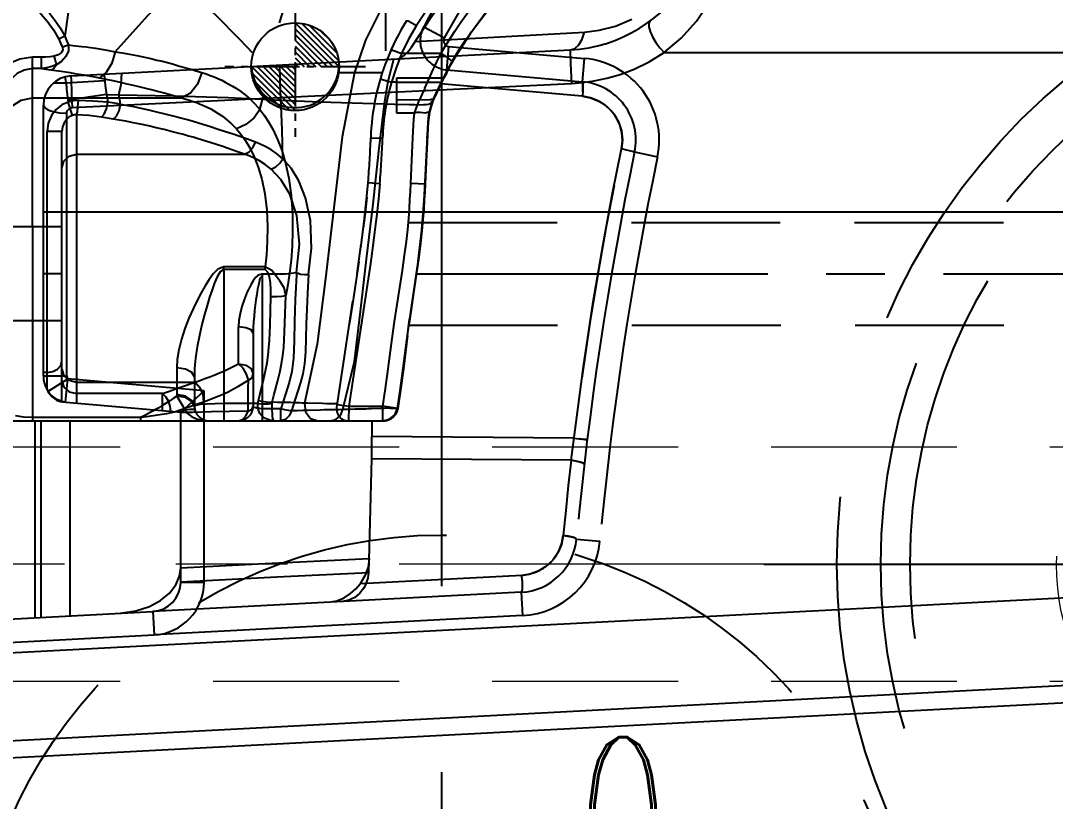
# Model space of a CAD drawing. Header units: inches. Extents: x 179987 to 181505, y -56815 to -55741.
# Drawn here: x 180783.24 to 180818.57, y -56093.3 to -56066.63 of the extents above; entities that cross this region are included whole.
import ezdxf

# ---------------------------------------------------------------- set-up
doc = ezdxf.new("R2010")
doc.units = ezdxf.units.IN
doc.header["$LTSCALE"] = 2
doc.header["$MEASUREMENT"] = 0
for name, pattern in [('CENTER', [50.8, 31.75, -6.35, 6.35, -6.35]), ('CENTER2', [1.125, 0.75, -0.125, 0.125, -0.125]), ('HIDDEN', [9.525, 6.35, -3.175])]:
    doc.linetypes.add(name, pattern=pattern)
doc.layers.get('0').update_dxf_attribs({"linetype": 'CONTINUOUS'})
for name, color, linetype in [('CAV-COR', 1, 'CONTINUOUS'), ('DEFAULT_2', 8, 'HIDDEN'), ('PIN', 4, 'CONTINUOUS'), ('SILDE', 6, 'CONTINUOUS'), ('SP', 3, 'CONTINUOUS')]:
    doc.layers.add(name, color=color, linetype=linetype)
doc.layers.add('WR', color=122, linetype='HIDDEN', lineweight=18)
doc.styles.add('ROMANC', font='romanc', dxfattribs={"width": 0.6, "height": 1})

# ---------------------------------------------------------------- blocks, each defined once
blk = doc.blocks.new('20151030.171830')
at = {"color": 8, "linetype": 'HIDDEN'}
blk.add_circle((0, 0), 21.5, dxfattribs=at)
at = {"layer": 'SP', "linetype": 'CENTER', "ltscale": 0.25}
blk.add_line((-24, 0), (24, 0), dxfattribs=at)
at = {"layer": 'SP', "linetype": 'HIDDEN'}
for radius in [20, 19]:
    blk.add_circle((0, 0), radius, dxfattribs=at)
blk = doc.blocks.new('20140913.083227')
at = {"layer": 'WR', "linetype": 'CENTER', "ltscale": 0.2}
for p, q in [((0, 11), (0, -11)), ((-11, 0), (11, 0))]:
    blk.add_line(p, q, dxfattribs=at)
at = {"layer": 'WR', "linetype": 'HIDDEN', "ltscale": 0.5}
for radius in [8, 5.5, 4]:
    blk.add_circle((0, 0), radius, dxfattribs=at)

msp = doc.modelspace()

# ---------------------------------------------------------------- hatches: boundary and pattern name
at = {"layer": 'PIN', "linetype": 'Continuous'}
h = msp.add_hatch(dxfattribs=at)
h.set_pattern_fill('ANSI31', color=3, scale=1.125, angle=270, style=0)
h.set_pattern_definition([(315, (180638.64807, -56057.5199), (0.09943689, 0.09943689), [])])
h.paths.add_polyline_path([(180792.61, -56068.2), (180794.11, -56068.2, 0.414214), (180792.61, -56066.7)])
h.paths.add_polyline_path([(180792.61, -56069.7), (180792.61, -56068.2), (180791.11, -56068.2, 0.414214)])

# ---------------------------------------------------------------- linework, layer by layer
at = {"linetype": 'CENTER', "ltscale": 0.5}
msp.add_line((180797.61, -55800.2), (180797.61, -56250.2), dxfattribs=at)
at = {"color": 8, "linetype": 'HIDDEN', "ltscale": 0.7}
msp.add_circle((180797.61, -56100.2), 16, dxfattribs=at)
at = {"layer": 'CAV-COR', "linetype": 'ByBlock'}
for p, q in [((180797.597, -56065.528), (180796.754, -56066.792)), ((180796.754, -56066.792), (180796.482, -56067.262)), ((180796.482, -56067.262), (180796.244, -56067.752)), ((180796.709, -56067.333), (180802.486, -56067.016)), ((180784.87, -56067.453), (180785.021, -56067.47)), ((180784.957, -56068.516), (180802.011, -56067.622)), ((180783.952, -56067.877), (180783.64, -56067.877)), ((180783.64, -56073.667), (180783.64, -56067.877)), ((180783.952, -56068.265), (180783.952, -56067.877)), ((180796.244, -56067.752), (180796.183, -56067.911)), ((180796.398, -56067.752), (180796.244, -56067.752)), ((180783.952, -56068.265), (180783.64, -56068.265)), ((180783.952, -56068.265), (180784.177, -56068.295)), ((180785.077, -56068.427), (180785.237, -56068.454)), ((180784.999, -56069.599), (180802.052, -56068.772)), ((180783.64, -56069.268), (180784.041, -56069.268)), ((180784.01, -56078.757), (180784.01, -56069.514)), ((180784.81, -56078.757), (180784.81, -56069.784)), ((180784.01, -56073.667), (180771.21, -56073.667)), ((180784.01, -56076.883), (180771.21, -56076.883)), ((180783.64, -56076.883), (180783.64, -56080.3)), ((180784.01, -56078.757), (180784.81, -56078.757)), ((180784.168, -56079.296), (180784.841, -56078.864)), ((180784.771, -56079.661), (180784.841, -56078.864)), ((180789.5, -56079.272), (180784.841, -56078.864)), ((180784.251, -56079.398), (180784.168, -56079.296)), ((180784.168, -56079.296), (180784.168, -56079.297)), ((180788.7, -56080.005), (180789.5, -56079.272)), ((180789.5, -56085.815), (180789.5, -56079.272)), ((180784.367, -56079.495), (180784.251, -56079.398)), ((180784.771, -56079.661), (180784.643, -56079.634)), ((180784.656, -56079.651), (180788.7, -56080.005)), ((180788.563, -56079.993), (180788.43, -56080.018)), ((180788.7, -56085.815), (180788.7, -56080.005)), ((180772.251, -56080.3), (180788.7, -56080.3)), ((180783.336, -56080.174), (180783.059, -56080.123)), ((180783.64, -56080.19), (180783.336, -56080.174)), ((180787.325, -56080.19), (180783.64, -56080.19)), ((180783.733, -56087.024), (180783.733, -56080.3)), ((180783.926, -56080.3), (180783.926, -56087.014)), ((180784.91, -56080.3), (180784.91, -56086.963)), ((180787.536, -56080.162), (180787.325, -56080.19)), ((180787.325, -56080.19), (180787.325, -56080.3)), ((180788.66, -56085.605), (180788.7, -56085.317)), ((180788.532, -56085.902), (180788.66, -56085.605)), ((180788.7, -56085.815), (180789.5, -56085.815)), ((180767.226, -56087.889), (180787.752, -56086.814)), ((180787.752, -56086.814), (180787.794, -56087.613)), ((180767.988, -56088.651), (180787.794, -56087.613))]:
    msp.add_line(p, q, dxfattribs=at)
for points in [[(180788.302, -56052.268), (180787.688, -56054.648), (180787.113, -56056.813), (180786.575, -56058.771), (180786.073, -56060.532), (180785.632, -56062.169), (180785.271, -56063.794), (180784.982, -56065.445), (180784.74, -56067.16)], [(180796.579, -56067.531), (180797.304, -56066.437), (180797.944, -56065.553), (180798.594, -56064.722), (180799.229, -56063.952), (180799.831, -56063.248), (180800.393, -56062.617)], [(180792.08, -56066.696), (180792.361, -56065.796), (180792.709, -56064.957)], [(180786.467, -56067.687), (180787.575, -56066.446), (180788.751, -56065.332)], [(180782.922, -56065.599), (180783.115, -56065.714), (180783.315, -56065.847), (180783.518, -56066.003), (180783.726, -56066.185), (180783.938, -56066.4), (180784.151, -56066.654), (180784.355, -56066.945), (180784.535, -56067.261)], [(180784.038, -56066.163), (180784.224, -56066.373), (180784.408, -56066.612), (180784.582, -56066.877), (180784.74, -56067.16)], [(180789.51, -56066.062), (180790.157, -56066.703), (180790.445, -56066.992), (180790.707, -56067.259), (180790.944, -56067.504), (180791.156, -56067.729)], [(180795.572, -56066.178), (180795.015, -56067.294), (180794.772, -56068.001)], [(180805.214, -56067.715), (180805.79, -56067.225), (180806.313, -56066.644), (180806.763, -56065.98)], [(180796.414, -56066.627), (180796.466, -56066.637), (180796.59, -56066.696), (180796.754, -56066.792)], [(180802.486, -56067.016), (180802.992, -56066.956), (180803.548, -56066.811), (180804.105, -56066.575)], [(180804.736, -56066.638), (180804.69, -56066.714), (180804.687, -56066.837), (180804.728, -56066.996), (180804.809, -56067.179), (180804.924, -56067.371), (180805.063, -56067.554), (180805.214, -56067.715)], [(180784.74, -56067.16), (180784.674, -56067.196), (180784.605, -56067.23), (180784.535, -56067.261)], [(180784.535, -56067.261), (180784.601, -56067.398), (180784.666, -56067.541)], [(180784.74, -56067.16), (180784.806, -56067.303), (180784.87, -56067.453)], [(180802.011, -56067.622), (180802.165, -56067.574), (180802.302, -56067.449), (180802.412, -56067.258), (180802.486, -56067.016)], [(180784.666, -56067.541), (180784.679, -56067.634), (180784.623, -56067.727), (180784.514, -56067.793), (180784.381, -56067.836)], [(180784.87, -56067.453), (180784.865, -56067.652), (180784.778, -56067.854), (180784.634, -56068.025), (180784.467, -56068.128)], [(180784.869, -56067.453), (180784.804, -56067.484), (180784.736, -56067.514), (180784.666, -56067.541)], [(180785.021, -56067.47), (180785.321, -56067.507), (180785.471, -56067.526), (180785.625, -56067.547), (180785.786, -56067.571)], [(180785.786, -56067.571), (180786.123, -56067.626), (180786.295, -56067.655), (180786.467, -56067.687)], [(180786.467, -56067.687), (180786.349, -56068.084), (180786.158, -56068.4), (180786.086, -56068.456)], [(180786.467, -56067.687), (180786.699, -56067.722), (180786.949, -56067.767), (180787.207, -56067.821)], [(180795.877, -56067.638), (180795.932, -56067.638), (180796.066, -56067.68), (180796.244, -56067.752)], [(180796.119, -56067.931), (180796.222, -56067.899), (180796.335, -56067.818), (180796.454, -56067.693), (180796.579, -56067.531)], [(180802.011, -56067.622), (180802.006, -56067.655), (180802.006, -56067.752), (180802.01, -56067.905), (180802.017, -56068.1), (180802.027, -56068.323), (180802.039, -56068.553), (180802.052, -56068.772)], [(180783.64, -56067.877), (180783.211, -56067.939), (180782.86, -56068.093), (180782.59, -56068.298), (180782.392, -56068.527), (180782.256, -56068.764)], [(180784.381, -56067.836), (180784.243, -56067.86), (180784.098, -56067.873), (180783.952, -56067.877)], [(180784.467, -56068.127), (180784.441, -56068.046), (180784.412, -56067.947), (180784.381, -56067.836)], [(180787.207, -56067.821), (180787.684, -56067.925), (180787.891, -56067.972), (180788.077, -56068.016), (180788.249, -56068.061), (180788.416, -56068.105), (180788.591, -56068.154), (180788.786, -56068.21), (180788.997, -56068.271), (180789.091, -56068.299)], [(180802.052, -56068.772), (180802.424, -56068.743), (180802.821, -56068.687), (180803.248, -56068.597), (180803.705, -56068.465), (180804.191, -56068.28), (180804.698, -56068.034), (180805.214, -56067.715)], [(180783.64, -56068.265), (180783.354, -56068.314), (180783.12, -56068.435), (180782.94, -56068.594), (180782.808, -56068.772), (180782.717, -56068.954)], [(180784.467, -56068.128), (180784.297, -56068.197), (180784.124, -56068.241), (180783.952, -56068.265)], [(180784.177, -56068.295), (180784.62, -56068.357), (180784.769, -56068.379), (180784.921, -56068.402), (180785.077, -56068.427)], [(180784.467, -56068.128), (180784.384, -56068.237), (180784.295, -56068.311)], [(180784.957, -56068.516), (180784.954, -56068.546), (180784.955, -56068.635), (180784.959, -56068.775), (180784.966, -56068.957), (180784.976, -56069.165), (180784.987, -56069.385), (180784.999, -56069.599)], [(180785.237, -56068.454), (180785.401, -56068.483), (180785.443, -56068.49)], [(180782.711, -56069.861), (180782.929, -56069.549), (180783.255, -56069.341), (180783.64, -56069.268)], [(180784.01, -56069.514), (180784.049, -56069.598), (180784.162, -56069.673), (180784.339, -56069.733), (180784.562, -56069.771), (180784.81, -56069.784)], [(180784.81, -56069.784), (180784.816, -56069.738), (180784.835, -56069.695), (180784.865, -56069.657), (180784.904, -56069.627), (180784.95, -56069.608), (180784.999, -56069.599)], [(180784.168, -56079.297), (180784.199, -56079.341), (180784.24, -56079.391), (180784.276, -56079.43), (180784.304, -56079.459)], [(180784.643, -56079.634), (180784.503, -56079.577), (180784.367, -56079.495)], [(180787.821, -56079.928), (180787.791, -56079.946), (180787.637, -56080.031), (180787.479, -56080.114), (180787.325, -56080.19)], [(180788.43, -56080.018), (180788.213, -56080.056), (180787.988, -56080.094), (180787.761, -56080.129), (180787.536, -56080.162)], [(180787.636, -56086.641), (180788.015, -56086.434), (180788.313, -56086.186), (180788.532, -56085.902)], [(180786.635, -56086.872), (180787.172, -56086.795), (180787.636, -56086.641)]]:
    msp.add_lwpolyline(points, dxfattribs=at)
for centre, radius, start, end in [((180831.18, -56085.349), 38.872, 138.3595, 151.5573), ((180801.749, -56062.629), 5, 273, 329.82), ((180803.227, -56070.895), 8.04, 147.9405, 158.5042), ((180797.88, -56067.312), 1, 151.5573, 160.6359), ((180785.01, -56069.514), 1, 93, 180), ((180785.01, -56078.757), 1, 180, 232.5988), ((180785.01, -56078.757), 0.2, 180, 212.6487), ((180784.706, -56079.154), 0.5, 232.5988, 265), ((180787.7, -56085.815), 1, 273, 0), ((180787.7, -56085.815), 1.8, 273, 0)]:
    msp.add_arc(centre, radius, start, end, dxfattribs=at)
at = {"layer": 'DEFAULT_2', "color": 8, "linetype": 'HIDDEN'}
for p, q in [((180797, -56066.836), (180797.704, -56067.217)), ((180797.793, -56068.308), (180797.862, -56067.511)), ((180797.862, -56067.511), (180802.487, -56067.916)), ((180794.772, -56068.001), (180794.635, -56068.4)), ((180797.585, -56067.752), (180796.398, -56067.752)), ((180797.513, -56067.892), (180797.585, -56067.752)), ((180797.816, -56067.889), (180797.585, -56067.752)), ((180797.96, -56067.995), (180797.816, -56067.889)), ((180797.98, -56068.027), (180797.96, -56067.995)), ((180797.964, -56068.031), (180797.98, -56068.027)), ((180802.418, -56068.713), (180802.487, -56067.916)), ((180792.102, -56068.736), (180792.083, -56068.142)), ((180797.736, -56068.476), (180797.788, -56068.366)), ((180797.788, -56068.366), (180797.777, -56068.415)), ((180797.788, -56068.366), (180797.843, -56068.255)), ((180797.793, -56068.308), (180802.418, -56068.713)), ((180797.823, -56068.317), (180797.809, -56068.309)), ((180797.816, -56068.337), (180797.821, -56068.329)), ((180797.823, -56068.317), (180797.821, -56068.329)), ((180797.821, -56068.329), (180797.823, -56068.317)), ((180786.106, -56068.679), (180784.788, -56068.764)), ((180786.086, -56068.456), (180785.927, -56068.582)), ((180786.081, -56068.457), (180786.096, -56068.569)), ((180794.079, -56068.399), (180794.635, -56068.4)), ((180794.635, -56068.4), (180794.837, -56068.399)), ((180794.837, -56068.399), (180795.407, -56068.398)), ((180795.517, -56068.618), (180795.902, -56068.731)), ((180796.078, -56068.731), (180795.902, -56068.731)), ((180796.078, -56068.584), (180797.687, -56068.584)), ((180796.078, -56069.786), (180796.078, -56068.584)), ((180796.078, -56068.731), (180797.614, -56068.728)), ((180797.035, -56068.929), (180797.195, -56068.584)), ((180797.52, -56068.925), (180797.687, -56068.584)), ((180797.531, -56068.893), (180797.689, -56068.581)), ((180797.543, -56068.889), (180797.698, -56068.585)), ((180797.551, -56068.881), (180797.698, -56068.584)), ((180797.639, -56068.669), (180797.574, -56068.787)), ((180797.627, -56068.728), (180797.614, -56068.728)), ((180797.617, -56068.728), (180797.627, -56068.728)), ((180797.625, -56068.727), (180797.623, -56068.727)), ((180797.633, -56068.679), (180797.73, -56068.511)), ((180797.687, -56068.584), (180797.736, -56068.476)), ((180797.687, -56068.584), (180797.698, -56068.584)), ((180797.698, -56068.584), (180797.687, -56068.584)), ((180797.694, -56068.584), (180797.687, -56068.584)), ((180797.747, -56068.48), (180797.699, -56068.565)), ((180797.73, -56068.511), (180797.761, -56068.452)), ((180797.732, -56068.512), (180797.761, -56068.452)), ((180797.777, -56068.415), (180797.761, -56068.452)), ((180784.788, -56068.764), (180784.348, -56068.764)), ((180797.52, -56068.925), (180797.385, -56069.211)), ((180797.47, -56069.015), (180797.531, -56068.893)), ((180802.418, -56069.211), (180797.574, -56068.787)), ((180784.041, -56069.268), (180788.738, -56069.268)), ((180786.164, -56069.154), (180784.846, -56069.339)), ((180784.846, -56069.339), (180784.855, -56069.406)), ((180785.001, -56069.866), (180784.855, -56069.406)), ((180786.164, -56069.154), (180786.583, -56069.158)), ((180791.406, -56069.663), (180791.544, -56069.155)), ((180796.078, -56069.334), (180797.232, -56069.322)), ((180797.321, -56069.321), (180797.264, -56069.49)), ((180797.321, -56069.321), (180797.328, -56069.316)), ((180797.361, -56069.264), (180797.337, -56069.318)), ((180797.337, -56069.318), (180797.343, -56069.319)), ((180797.426, -56069.122), (180797.361, -56069.264)), ((180797.158, -56070.085), (180797.195, -56069.779)), ((180797.191, -56069.786), (180797.196, -56069.775)), ((180797.196, -56069.775), (180797.196, -56069.773)), ((180797.264, -56069.49), (180797.197, -56069.752)), ((180797.22, -56069.637), (180797.205, -56069.696)), ((180797.22, -56069.637), (180797.216, -56069.651)), ((180797.262, -56069.489), (180797.261, -56069.492)), ((180785.147, -56069.847), (180785.147, -56079.694)), ((180797.105, -56071.236), (180797.158, -56070.085)), ((180784.645, -56070.412), (180784.142, -56070.412)), ((180784.142, -56079.254), (180784.142, -56070.412)), ((180784.645, -56079.65), (180784.645, -56070.412)), ((180797.126, -56070.353), (180797.017, -56072.575)), ((180797.138, -56070.201), (180797.118, -56070.499)), ((180795.192, -56070.627), (180795.594, -56070.641)), ((180785.147, -56071.19), (180790.876, -56071.19)), ((180796.545, -56072.454), (180796.621, -56070.882)), ((180797.058, -56072.214), (180797.109, -56071.2)), ((180803.929, -56071.048), (180803.756, -56071.011)), ((180804.201, -56071.113), (180804.985, -56071.276)), ((180795.101, -56072.155), (180795.501, -56072.189)), ((180797.06, -56072.214), (180796.558, -56072.191)), ((180796.895, -56074.332), (180797.06, -56072.214)), ((180783.64, -56073.667), (180783.64, -56076.883)), ((180784.645, -56073.667), (180784.01, -56073.667)), ((180794.722, -56075.26), (180794.864, -56074.268)), ((180796.498, -56076.973), (180796.895, -56074.332)), ((180791.586, -56075.042), (180790.172, -56075.042)), ((180791.586, -56075.124), (180791.586, -56075.042)), ((180795.178, -56074.922), (180794.442, -56079.797)), ((180784.645, -56075.275), (180784.01, -56075.275)), ((180791.586, -56075.124), (180790.172, -56075.124)), ((180790.172, -56075.124), (180790.172, -56080.3)), ((180791.485, -56075.363), (180791.479, -56080.3)), ((180796.593, -56076.352), (180796.769, -56075.241)), ((180794.029, -56079.838), (180794.578, -56076.209)), ((180796.26, -56078.884), (180796.518, -56076.828)), ((180796.42, -56077.548), (180796.522, -56076.796)), ((180784.645, -56076.883), (180784.01, -56076.883)), ((180790.675, -56078.346), (180790.675, -56077.091)), ((180796.444, -56077.385), (180796.499, -56076.964)), ((180796.485, -56077.06), (180796.498, -56076.973)), ((180791.177, -56077.301), (180791.177, -56079.797)), ((180788.564, -56078.491), (180788.564, -56079.401)), ((180796.274, -56078.783), (180796.336, -56078.297)), ((180784.142, -56078.646), (180784.01, -56078.646)), ((180785.147, -56078.974), (180789.19, -56078.974)), ((180789.167, -56078.8), (180789.167, -56079.797)), ((180796.194, -56079.345), (180796.274, -56078.783)), ((180796.219, -56079.171), (180796.113, -56079.875)), ((180788.081, -56079.362), (180785.147, -56079.362)), ((180788.081, -56079.951), (180788.081, -56079.362)), ((180788.566, -56079.46), (180788.705, -56079.682)), ((180788.705, -56079.682), (180788.849, -56079.938)), ((180789.277, -56079.721), (180789.485, -56079.647)), ((180791.356, -56079.609), (180791.409, -56079.37)), ((180791.829, -56079.664), (180791.883, -56079.436)), ((180792.002, -56079.668), (180791.829, -56079.664)), ((180796.113, -56079.875), (180796.143, -56079.686)), ((180788.641, -56079.979), (180788.563, -56079.993)), ((180788.849, -56079.938), (180788.641, -56079.979)), ((180789.106, -56080.009), (180788.7, -56080.02)), ((180789.742, -56079.995), (180789.106, -56080.009)), ((180791.005, -56079.974), (180789.742, -56079.995)), ((180791.34, -56079.71), (180790.172, -56079.71)), ((180792.118, -56079.884), (180791.479, -56079.884)), ((180792.118, -56080.3), (180792.118, -56079.884)), ((180793.599, -56079.928), (180793.474, -56079.931)), ((180794.105, -56079.92), (180793.599, -56079.928)), ((180793.989, -56079.722), (180793.877, -56079.72)), ((180794.046, -56079.722), (180793.989, -56079.722)), ((180794.044, -56079.738), (180794.442, -56079.797)), ((180794.242, -56079.917), (180794.105, -56079.92)), ((180794.494, -56079.908), (180794.242, -56079.917)), ((180794.442, -56079.797), (180794.426, -56080.3)), ((180794.442, -56079.797), (180795.606, -56079.797)), ((180794.653, -56079.903), (180794.494, -56079.908)), ((180796.102, -56079.874), (180795.606, -56079.797)), ((180795.606, -56080.3), (180795.606, -56079.797)), ((180796.072, -56080.01), (180795.994, -56080.129)), ((180796.072, -56080.01), (180796.025, -56080.09)), ((180796.113, -56079.875), (180796.072, -56080.01)), ((180788.7, -56080.3), (180795.617, -56080.3)), ((180791.731, -56080.28), (180791.599, -56080.225)), ((180791.882, -56080.3), (180791.731, -56080.28)), ((180795.231, -56080.3), (180795.231, -56080.839)), ((180796.025, -56080.09), (180795.994, -56080.129)), ((180802.13, -56080.886), (180795.231, -56080.839)), ((180802.13, -56080.886), (180802.399, -56080.92)), ((180795.124, -56085.478), (180795.223, -56081.601)), ((180802.031, -56081.647), (180795.223, -56081.601)), ((180802.22, -56084.341), (180803.016, -56084.414)), ((180788.7, -56085.317), (180791.35, -56085.183)), ((180791.35, -56085.183), (180795.137, -56085.002)), ((180788.7, -56085.799), (180791.981, -56085.632)), ((180791.981, -56085.632), (180795.124, -56085.478)), ((180800.35, -56085.579), (180794.831, -56085.868)), ((180800.359, -56085.75), (180800.35, -56085.579)), ((180800.333, -56086.154), (180787.752, -56086.814)), ((180800.333, -56086.154), (180800.375, -56086.953)), ((180793.732, -56086.5), (180794.03, -56086.45)), ((180800.375, -56086.953), (180787.794, -56087.613))]:
    msp.add_line(p, q, dxfattribs=at)
for points in [[(180797.585, -56067.752), (180797.72, -56067.519), (180797.878, -56067.265), (180798.06, -56066.987), (180798.27, -56066.683), (180798.508, -56066.351), (180798.772, -56065.997), (180799.054, -56065.628), (180799.346, -56065.256), (180799.638, -56064.89), (180799.925, -56064.54), (180800.196, -56064.215)], [(180797.964, -56068.031), (180798.168, -56067.688), (180798.43, -56067.29), (180798.754, -56066.833), (180799.133, -56066.322), (180799.549, -56065.783)], [(180797.98, -56068.027), (180798.636, -56067.003), (180799.561, -56065.769)], [(180797.747, -56068.48), (180797.915, -56068.149), (180798.125, -56067.781), (180798.349, -56067.425), (180798.58, -56067.083), (180798.816, -56066.754)], [(180795.657, -56069.467), (180795.787, -56068.694), (180795.977, -56067.938)], [(180796.183, -56067.911), (180796.056, -56068.241), (180795.902, -56068.731)], [(180797.377, -56068.176), (180797.443, -56068.035), (180797.513, -56067.892)], [(180797.821, -56068.329), (180797.944, -56068.093), (180797.98, -56068.027)], [(180797.843, -56068.255), (180797.902, -56068.143), (180797.964, -56068.031)], [(180789.091, -56068.299), (180789.213, -56068.336), (180789.424, -56068.4)], [(180797.195, -56068.584), (180797.311, -56068.321), (180797.377, -56068.176)], [(180797.698, -56068.585), (180797.784, -56068.404), (180797.821, -56068.329)], [(180797.761, -56068.452), (180797.781, -56068.404), (180797.788, -56068.366)], [(180797.821, -56068.329), (180797.816, -56068.336), (180797.788, -56068.366)], [(180784.741, -56068.551), (180784.77, -56068.66), (180784.788, -56068.764)], [(180785.443, -56068.49), (180785.574, -56068.514), (180785.752, -56068.548), (180785.927, -56068.582)], [(180785.927, -56068.582), (180786.147, -56068.627), (180786.386, -56068.676), (180786.629, -56068.729), (180786.865, -56068.781), (180787.081, -56068.831), (180787.275, -56068.878), (180787.451, -56068.921)], [(180786.096, -56068.569), (180786.12, -56068.841), (180786.14, -56069), (180786.164, -56069.154)], [(180786.583, -56069.158), (180786.664, -56068.803), (180786.685, -56068.425)], [(180789.424, -56068.4), (180789.275, -56068.792), (180789.032, -56069.1), (180788.738, -56069.268)], [(180789.424, -56068.4), (180789.568, -56068.446), (180789.706, -56068.495), (180789.841, -56068.547), (180789.972, -56068.602), (180790.1, -56068.661), (180790.224, -56068.724), (180790.347, -56068.792), (180790.474, -56068.866), (180790.608, -56068.95), (180790.75, -56069.047), (180790.901, -56069.162), (180791.061, -56069.301), (180791.23, -56069.467), (180791.406, -56069.663)], [(180792.184, -56071.347), (180792.165, -56070.362), (180792.102, -56068.736)], [(180794.635, -56068.4), (180794.216, -56070.597), (180793.644, -56075.437)], [(180795.407, -56068.398), (180795.529, -56068.398), (180795.585, -56068.399)], [(180797.617, -56068.728), (180797.624, -56068.727), (180797.625, -56068.727)], [(180797.688, -56068.583), (180797.691, -56068.584), (180797.694, -56068.585), (180797.696, -56068.585), (180797.697, -56068.585), (180797.698, -56068.585)], [(180797.698, -56068.585), (180797.698, -56068.585), (180797.697, -56068.584), (180797.694, -56068.584)], [(180802.418, -56068.713), (180802.431, -56068.752), (180802.436, -56068.86), (180802.431, -56069.021), (180802.418, -56069.211)], [(180802.429, -56069.058), (180802.435, -56068.919), (180802.435, -56068.809), (180802.429, -56068.738), (180802.418, -56068.713)], [(180784.788, -56068.764), (180784.803, -56068.96), (180784.822, -56069.151), (180784.846, -56069.339)], [(180787.451, -56068.921), (180787.782, -56069.005), (180787.951, -56069.048), (180788.136, -56069.097), (180788.336, -56069.152), (180788.539, -56069.21), (180788.738, -56069.268)], [(180797.035, -56068.929), (180796.945, -56069.128), (180796.856, -56069.326)], [(180797.574, -56068.787), (180797.441, -56069.051), (180797.321, -56069.321)], [(180797.328, -56069.316), (180797.366, -56069.232), (180797.402, -56069.155), (180797.437, -56069.083), (180797.47, -56069.015)], [(180797.343, -56069.319), (180797.394, -56069.208), (180797.551, -56068.881)], [(180797.433, -56069.11), (180797.486, -56069.002), (180797.543, -56068.889)], [(180784.855, -56069.406), (180784.644, -56069.502), (180784.447, -56069.658), (180784.285, -56069.872), (180784.179, -56070.131), (180784.142, -56070.412)], [(180785.205, -56069.358), (180785.028, -56069.37), (180784.855, -56069.406)], [(180785.147, -56069.847), (180785.172, -56069.742), (180785.193, -56069.569), (180785.205, -56069.358)], [(180786.213, -56069.414), (180785.701, -56069.373), (180785.205, -56069.358)], [(180785.991, -56069.922), (180786.09, -56069.816), (180786.17, -56069.635), (180786.213, -56069.414)], [(180786.165, -56069.154), (180786.186, -56069.28), (180786.213, -56069.414)], [(180786.65, -56069.486), (180786.506, -56069.461), (180786.36, -56069.437), (180786.213, -56069.414)], [(180786.583, -56069.158), (180788.46, -56069.19), (180790.319, -56069.255), (180792.127, -56069.341)], [(180786.65, -56069.486), (180786.622, -56069.32), (180786.583, -56069.158)], [(180788.738, -56069.268), (180788.873, -56069.305), (180789.004, -56069.344), (180789.13, -56069.385), (180789.25, -56069.428), (180789.367, -56069.474), (180789.485, -56069.525), (180789.604, -56069.582), (180789.726, -56069.644), (180789.851, -56069.714), (180789.984, -56069.796), (180790.125, -56069.895), (180790.277, -56070.013), (180790.437, -56070.156), (180790.603, -56070.325)], [(180792.127, -56069.341), (180793.465, -56069.395), (180795.997, -56069.478)], [(180795.997, -56069.478), (180796.51, -56069.491), (180796.7, -56069.495), (180796.859, -56069.497), (180796.987, -56069.495), (180797.088, -56069.489), (180797.168, -56069.477), (180797.219, -56069.456), (180797.253, -56069.427), (180797.277, -56069.392), (180797.295, -56069.352), (180797.321, -56069.321)], [(180796.685, -56069.786), (180796.738, -56069.628), (180796.795, -56069.475), (180796.856, -56069.326)], [(180797.321, -56069.321), (180797.197, -56069.752), (180797.138, -56070.201), (180797.111, -56070.652)], [(180797.191, -56069.786), (180797.231, -56069.623), (180797.279, -56069.466), (180797.337, -56069.318)], [(180797.224, -56069.66), (180797.322, -56069.368), (180797.343, -56069.319)], [(180797.343, -56069.319), (180797.328, -56069.32), (180797.232, -56069.322)], [(180797.328, -56069.316), (180797.292, -56069.403), (180797.268, -56069.47)], [(180797.337, -56069.318), (180797.335, -56069.317), (180797.332, -56069.317), (180797.328, -56069.316)], [(180802.418, -56069.211), (180802.728, -56069.271), (180803.02, -56069.396), (180803.279, -56069.579), (180803.493, -56069.813), (180803.654, -56070.087), (180803.753, -56070.388), (180803.787, -56070.702), (180803.756, -56071.011)], [(180803.756, -56071.011), (180803.787, -56070.733), (180803.766, -56070.453), (180803.693, -56070.181), (180803.57, -56069.928), (180803.402, -56069.702), (180803.195, -56069.511), (180802.956, -56069.363), (180802.694, -56069.261), (180802.418, -56069.211)], [(180786.399, -56069.988), (180786.512, -56069.884), (180786.601, -56069.705), (180786.65, -56069.486)], [(180789.125, -56070.077), (180788.929, -56070.019), (180788.7, -56069.955), (180788.443, -56069.886), (180788.169, -56069.817), (180787.89, -56069.75), (180787.616, -56069.686), (180787.35, -56069.627), (180787.097, -56069.573), (180786.65, -56069.486)], [(180791.406, -56069.663), (180791.205, -56069.948), (180790.925, -56070.179), (180790.603, -56070.325)], [(180791.406, -56069.663), (180791.555, -56069.857), (180791.703, -56070.087), (180791.857, -56070.361), (180792.009, -56070.682), (180792.152, -56071.056), (180792.279, -56071.492), (180792.391, -56072.004), (180792.473, -56072.595), (180792.514, -56073.215), (180792.522, -56073.804), (180792.505, -56074.337), (180792.47, -56074.815), (180792.42, -56075.249), (180792.358, -56075.649), (180792.286, -56076.019)], [(180794.242, -56079.917), (180794.641, -56078.267), (180794.845, -56076.569), (180795.051, -56074.776), (180795.278, -56072.901), (180795.465, -56071.081), (180795.657, -56069.467)], [(180796.685, -56069.786), (180796.481, -56069.786), (180796.078, -56069.786)], [(180796.621, -56070.882), (180796.631, -56070.635), (180796.639, -56070.41), (180796.648, -56070.197), (180796.662, -56069.991), (180796.685, -56069.786)], [(180797.196, -56069.773), (180797.188, -56069.757), (180797.133, -56069.763), (180797.054, -56069.786), (180796.964, -56069.779), (180796.868, -56069.762), (180796.765, -56069.762), (180796.685, -56069.786)], [(180797.127, -56070.725), (180797.142, -56070.305), (180797.152, -56070.122), (180797.168, -56069.95), (180797.191, -56069.786)], [(180797.185, -56069.786), (180797.177, -56069.828), (180797.168, -56069.888), (180797.16, -56069.945), (180797.153, -56070.001), (180797.148, -56070.055), (180797.143, -56070.108), (180797.138, -56070.16), (180797.135, -56070.21)], [(180797.205, -56069.696), (180797.191, -56069.757), (180797.185, -56069.786)], [(180797.187, -56069.786), (180797.186, -56069.786), (180797.185, -56069.786)], [(180797.185, -56069.786), (180797.185, -56069.786), (180797.187, -56069.786), (180797.191, -56069.786)], [(180797.217, -56069.648), (180797.205, -56069.699), (180797.195, -56069.745), (180797.187, -56069.786)], [(180797.261, -56069.492), (180797.248, -56069.534), (180797.231, -56069.594), (180797.22, -56069.637)], [(180785.001, -56069.866), (180784.896, -56069.918), (180784.797, -56070.003), (180784.716, -56070.119), (180784.663, -56070.259), (180784.645, -56070.412)], [(180785.147, -56069.847), (180785.073, -56069.849), (180785.001, -56069.866)], [(180785.991, -56069.922), (180785.563, -56069.872), (180785.147, -56069.847)], [(180786.4, -56069.988), (180786.265, -56069.965), (180786.129, -56069.943), (180785.991, -56069.922)], [(180789.412, -56070.698), (180789.266, -56070.654), (180789.121, -56070.611), (180788.967, -56070.568), (180788.796, -56070.52), (180788.603, -56070.468), (180788.38, -56070.409), (180788.132, -56070.346), (180787.868, -56070.283), (180787.598, -56070.223), (180787.333, -56070.166), (180787.075, -56070.113), (180786.831, -56070.066), (180786.604, -56070.024), (180786.4, -56069.988)], [(180790.491, -56070.509), (180790.088, -56070.378), (180789.915, -56070.321), (180789.757, -56070.27), (180789.607, -56070.224), (180789.125, -56070.077)], [(180791.25, -56070.777), (180790.98, -56070.679), (180790.725, -56070.587), (180790.491, -56070.509)], [(180790.603, -56070.325), (180790.75, -56070.502), (180790.902, -56070.714), (180791.057, -56070.97), (180791.208, -56071.274), (180791.348, -56071.631), (180791.473, -56072.047), (180791.577, -56072.541), (180791.644, -56073.098), (180791.667, -56073.658), (180791.659, -56074.173), (180791.63, -56074.632), (180791.586, -56075.042)], [(180790.876, -56071.19), (180790.61, -56071.092), (180790.36, -56071.003), (180790.134, -56070.927), (180789.928, -56070.86), (180789.738, -56070.8), (180789.412, -56070.698)], [(180790.876, -56071.19), (180791.035, -56071.113), (180791.167, -56070.967), (180791.25, -56070.777)], [(180792.184, -56071.347), (180791.976, -56071.17), (180791.778, -56071.033), (180791.589, -56070.927), (180791.413, -56070.843), (180791.25, -56070.777)], [(180784.645, -56071.671), (180784.712, -56071.43), (180784.896, -56071.254), (180785.147, -56071.19)], [(180791.793, -56071.698), (180791.59, -56071.54), (180791.396, -56071.418), (180791.212, -56071.323), (180791.038, -56071.248), (180790.876, -56071.19)], [(180802.031, -56081.647), (180802.453, -56078.441), (180802.789, -56076.232), (180803.126, -56074.259), (180803.452, -56072.519), (180803.756, -56071.011)], [(180804.201, -56071.113), (180804.169, -56071.103), (180804.074, -56071.08), (180803.896, -56071.041)], [(180804.021, -56071.068), (180804.119, -56071.09), (180804.18, -56071.106), (180804.201, -56071.113)], [(180791.793, -56071.698), (180791.951, -56071.622), (180792.087, -56071.5), (180792.184, -56071.347)], [(180793.067, -56075.302), (180793.164, -56074.399), (180793.128, -56073.459), (180792.965, -56072.676), (180792.734, -56072.096), (180792.468, -56071.669), (180792.184, -56071.347)], [(180792.659, -56075.234), (180792.757, -56074.258), (180792.666, -56073.287), (180792.427, -56072.558), (180792.125, -56072.052), (180791.793, -56071.698)], [(180794.847, -56074.393), (180794.952, -56073.591), (180795.036, -56072.849), (180795.101, -56072.155)], [(180795.501, -56072.189), (180795.453, -56072.714), (180795.399, -56073.233), (180795.335, -56073.764), (180795.262, -56074.322), (180795.178, -56074.922)], [(180796.769, -56075.241), (180796.846, -56074.708), (180796.906, -56074.233), (180796.952, -56073.808), (180796.986, -56073.425), (180797.012, -56073.077), (180797.031, -56072.763), (180797.046, -56072.479), (180797.058, -56072.224)], [(180796.815, -56074.851), (180796.973, -56073.483), (180797.058, -56072.214)], [(180803.503, -56072.259), (180803.234, -56073.665), (180802.956, -56075.23), (180802.675, -56076.954), (180802.397, -56078.839)], [(180796.273, -56075.165), (180796.349, -56074.64), (180796.408, -56074.175), (180796.453, -56073.759), (180796.487, -56073.384), (180796.512, -56073.044), (180796.531, -56072.735), (180796.545, -56072.454)], [(180797.017, -56072.575), (180796.98, -56073.175), (180796.924, -56073.839), (180796.844, -56074.553), (180796.742, -56075.31), (180796.498, -56076.964)], [(180795.053, -56072.674), (180794.999, -56073.188), (180794.936, -56073.715)], [(180790.172, -56075.042), (180789.972, -56075.121), (180789.812, -56075.278), (180789.672, -56075.47), (180789.534, -56075.684), (180789.398, -56075.921), (180789.26, -56076.183), (180789.121, -56076.471), (180788.98, -56076.79), (180788.844, -56077.141), (180788.723, -56077.513), (180788.633, -56077.876), (180788.58, -56078.203), (180788.564, -56078.491)], [(180790.172, -56075.124), (180790.172, -56075.097), (180790.172, -56075.069), (180790.172, -56075.042)], [(180792.286, -56076.019), (180792.229, -56075.758), (180792.097, -56075.538), (180791.965, -56075.356), (180791.816, -56075.161), (180791.586, -56075.042)], [(180794.78, -56074.865), (180794.574, -56076.239), (180794.454, -56077.019)], [(180790.172, -56075.124), (180790.046, -56075.211), (180789.947, -56075.382), (180789.859, -56075.588), (180789.773, -56075.819), (180789.688, -56076.075), (180789.602, -56076.356), (180789.515, -56076.665), (180789.427, -56077.006), (180789.342, -56077.379), (180789.266, -56077.773), (180789.21, -56078.156), (180789.177, -56078.499), (180789.167, -56078.8)], [(180791.521, -56075.275), (180791.346, -56075.318), (180791.254, -56075.401), (180791.176, -56075.518), (180791.096, -56075.653), (180791.012, -56075.808)], [(180791.479, -56075.353), (180791.406, -56075.441), (180791.366, -56075.613), (180791.329, -56075.796), (180791.298, -56075.982), (180791.271, -56076.163), (180791.246, -56076.345), (180791.224, -56076.532), (180791.206, -56076.723), (180791.191, -56076.915), (180791.181, -56077.108), (180791.177, -56077.301)], [(180791.521, -56075.275), (180791.483, -56075.306), (180791.485, -56075.363)], [(180791.521, -56075.275), (180792.296, -56075.275), (180792.659, -56075.235)], [(180791.783, -56076.051), (180791.782, -56075.813), (180791.763, -56075.586), (180791.731, -56075.384), (180791.677, -56075.216), (180791.586, -56075.124)], [(180792.659, -56075.317), (180792.614, -56076.164), (180792.583, -56076.897), (180792.571, -56077.574), (180792.554, -56078.161), (180792.496, -56078.613), (180792.401, -56078.987), (180792.275, -56079.383), (180792.118, -56079.884)], [(180793.067, -56075.302), (180793.031, -56075.932), (180793.003, -56076.489), (180792.984, -56076.998), (180792.974, -56077.484), (180792.96, -56077.944), (180792.927, -56078.351), (180792.868, -56078.695), (180792.792, -56078.99), (180792.703, -56079.276), (180792.599, -56079.591), (180792.485, -56079.954)], [(180792.659, -56075.234), (180792.789, -56075.288), (180792.945, -56075.3), (180793.067, -56075.302)], [(180792.659, -56075.235), (180792.659, -56075.263), (180792.659, -56075.29), (180792.659, -56075.317)], [(180793.644, -56075.437), (180793.364, -56077.683), (180792.933, -56079.696)], [(180795.921, -56077.484), (180796.001, -56076.9), (180796.088, -56076.327), (180796.273, -56075.165)], [(180791.012, -56075.808), (180790.972, -56075.897), (180790.934, -56075.985)], [(180790.866, -56076.16), (180790.788, -56076.398), (180790.729, -56076.628)], [(180790.934, -56075.985), (180790.899, -56076.073), (180790.866, -56076.16)], [(180791.409, -56079.37), (180791.536, -56078.855), (180791.597, -56078.588), (180791.649, -56078.321), (180791.687, -56078.057), (180791.713, -56077.796), (180791.73, -56077.543), (180791.742, -56077.29), (180791.752, -56077.023), (180791.783, -56076.051)], [(180791.783, -56076.051), (180791.978, -56076.051), (180792.152, -56076.04), (180792.286, -56076.019)], [(180791.883, -56079.436), (180792.015, -56078.923), (180792.082, -56078.644), (180792.142, -56078.356), (180792.188, -56078.067), (180792.218, -56077.788), (180792.237, -56077.523), (180792.249, -56077.262), (180792.286, -56076.019)], [(180790.729, -56076.628), (180790.689, -56076.866), (180790.675, -56077.091)], [(180791.177, -56077.301), (180791.11, -56077.195), (180790.926, -56077.118), (180790.675, -56077.091)], [(180795.606, -56079.797), (180795.686, -56079.272), (180795.767, -56078.696), (180795.921, -56077.484)], [(180796.102, -56079.874), (180796.182, -56079.345), (180796.265, -56078.763), (180796.42, -56077.548)], [(180796.444, -56077.385), (180796.306, -56078.527), (180796.219, -56079.171)], [(180784.142, -56078.646), (180784.332, -56078.618), (180784.494, -56078.537), (180784.604, -56078.411), (180784.645, -56078.248)], [(180784.645, -56078.539), (180784.712, -56078.756), (180784.896, -56078.915), (180785.147, -56078.974)], [(180789.167, -56078.8), (180789.086, -56078.645), (180788.866, -56078.532), (180788.564, -56078.491)], [(180789.19, -56078.974), (180789.358, -56078.918), (180789.527, -56078.858), (180789.695, -56078.795), (180789.863, -56078.729), (180790.03, -56078.66), (180790.196, -56078.588), (180790.359, -56078.511), (180790.519, -56078.431), (180790.675, -56078.346)], [(180790.675, -56078.346), (180790.926, -56078.394), (180791.11, -56078.526), (180791.177, -56078.707)], [(180791.012, -56078.908), (180790.952, -56078.705), (180790.831, -56078.503), (180790.675, -56078.346)], [(180784.645, -56078.927), (180784.712, -56079.144), (180784.896, -56079.304), (180785.147, -56079.362)], [(180788.081, -56079.362), (180788.289, -56079.292), (180788.506, -56079.217), (180788.729, -56079.139), (180789.19, -56078.974)], [(180789.19, -56078.974), (180789.345, -56079.145), (180789.454, -56079.394), (180789.485, -56079.647)], [(180790.847, -56079.015), (180791.102, -56078.85), (180791.158, -56078.781), (180791.177, -56078.707)], [(180791.005, -56079.974), (180791.001, -56079.709), (180791, -56079.449), (180791.004, -56079.182), (180791.012, -56078.908)], [(180789.485, -56079.647), (180789.656, -56079.585), (180789.827, -56079.518), (180789.998, -56079.447), (180790.169, -56079.372), (180790.339, -56079.292), (180790.509, -56079.207), (180790.679, -56079.115), (180790.847, -56079.015)], [(180788.566, -56079.46), (180788.445, -56079.539), (180788.324, -56079.618), (180788.201, -56079.697), (180788.073, -56079.778), (180787.936, -56079.861), (180787.821, -56079.928)], [(180788.081, -56079.362), (180788.182, -56079.469), (180788.27, -56079.621), (180788.331, -56079.798), (180788.358, -56079.975)], [(180789.167, -56079.797), (180789.086, -56079.599), (180788.866, -56079.454), (180788.564, -56079.401)], [(180788.564, -56079.401), (180788.565, -56079.43), (180788.566, -56079.46)], [(180789.168, -56079.826), (180789.08, -56079.635), (180788.86, -56079.501), (180788.566, -56079.46)], [(180791.34, -56079.71), (180791.347, -56079.659), (180791.356, -56079.609)], [(180791.356, -56079.609), (180791.536, -56079.641), (180791.699, -56079.66), (180791.829, -56079.664)], [(180791.824, -56079.71), (180791.826, -56079.687), (180791.829, -56079.664)], [(180792.565, -56079.68), (180792.452, -56079.675), (180792.321, -56079.672), (180792.002, -56079.668)], [(180793.033, -56079.699), (180792.851, -56079.693), (180792.762, -56079.689), (180792.565, -56079.68)], [(180792.932, -56079.696), (180792.957, -56079.987), (180793.128, -56080.214), (180793.387, -56080.3)], [(180793.684, -56079.716), (180793.543, -56079.712), (180793.033, -56079.699)], [(180788.493, -56079.987), (180788.684, -56079.924), (180788.878, -56079.858), (180789.277, -56079.721)], [(180789.187, -56079.938), (180789.139, -56079.913), (180789.021, -56079.913), (180788.849, -56079.938)], [(180788.849, -56079.938), (180788.936, -56080.049), (180789.068, -56080.147), (180789.239, -56080.226), (180789.44, -56080.279), (180789.67, -56080.3)], [(180790.172, -56079.71), (180789.874, -56079.714), (180789.587, -56079.726), (180789.357, -56079.746), (180789.213, -56079.771), (180789.167, -56079.797)], [(180790.675, -56080.3), (180790.813, -56080.259), (180790.929, -56080.144), (180791.005, -56079.974)], [(180791.005, -56079.974), (180791.098, -56079.923), (180791.157, -56079.863), (180791.177, -56079.797)], [(180791.479, -56079.884), (180791.402, -56079.882), (180791.327, -56079.873), (180791.261, -56079.858), (180791.213, -56079.839), (180791.186, -56079.818), (180791.177, -56079.797)], [(180791.599, -56080.225), (180791.49, -56080.146), (180791.406, -56080.046), (180791.353, -56079.933), (180791.332, -56079.817), (180791.34, -56079.71)], [(180791.34, -56079.71), (180791.525, -56079.721), (180791.692, -56079.721), (180791.825, -56079.71)], [(180791.882, -56080.3), (180791.865, -56080.279), (180791.851, -56080.224), (180791.839, -56080.145), (180791.831, -56080.045), (180791.826, -56079.933), (180791.824, -56079.817), (180791.824, -56079.71)], [(180792.485, -56079.955), (180792.38, -56079.942), (180792.254, -56079.918), (180792.118, -56079.884)], [(180792.485, -56079.955), (180792.404, -56080.134), (180792.275, -56080.257), (180792.118, -56080.3)], [(180793.474, -56079.931), (180793.052, -56079.944), (180792.877, -56079.948), (180792.684, -56079.952), (180792.485, -56079.954)], [(180793.877, -56079.72), (180793.752, -56079.718), (180793.684, -56079.716)], [(180793.8, -56080.3), (180793.995, -56080.251), (180794.153, -56080.115), (180794.242, -56079.917)], [(180794.951, -56079.898), (180794.802, -56079.9), (180794.653, -56079.903)], [(180795.205, -56079.89), (180795.113, -56079.893), (180795.03, -56079.896), (180794.951, -56079.898)], [(180796.029, -56079.877), (180795.96, -56079.875), (180795.918, -56079.874), (180795.868, -56079.873), (180795.807, -56079.872), (180795.734, -56079.872), (180795.644, -56079.874), (180795.539, -56079.877), (180795.205, -56079.89)], [(180795.606, -56080.3), (180795.845, -56080.245), (180796.023, -56080.092), (180796.113, -56079.875)], [(180795.835, -56080.245), (180796.013, -56080.092), (180796.102, -56079.874)], [(180796.113, -56079.875), (180796.107, -56079.876), (180796.095, -56079.877), (180796.078, -56079.877), (180796.056, -56079.878), (180796.029, -56079.877)], [(180796.102, -56079.874), (180796.107, -56079.874), (180796.11, -56079.874), (180796.113, -56079.874), (180796.113, -56079.875)], [(180796.113, -56079.875), (180796.113, -56079.875), (180796.113, -56079.875)], [(180795.994, -56080.129), (180795.887, -56080.221), (180795.757, -56080.28), (180795.617, -56080.3)], [(180795.223, -56081.601), (180795.229, -56081.221), (180795.231, -56080.839)], [(180802.306, -56080.908), (180802.498, -56080.933), (180802.561, -56080.942), (180802.583, -56080.946)], [(180802.583, -56080.946), (180802.549, -56080.94), (180802.453, -56080.927)], [(180802.031, -56081.647), (180801.936, -56082.504), (180801.848, -56083.361), (180801.765, -56084.219)], [(180802.031, -56081.647), (180802.176, -56081.669), (180802.303, -56081.696), (180802.403, -56081.725), (180802.465, -56081.754), (180802.484, -56081.78)], [(180802.484, -56081.78), (180802.453, -56081.747), (180802.357, -56081.71), (180802.21, -56081.675), (180802.031, -56081.647)], [(180800.35, -56085.579), (180800.605, -56085.543), (180800.856, -56085.462), (180801.093, -56085.336), (180801.305, -56085.168), (180801.483, -56084.965), (180801.622, -56084.734), (180801.717, -56084.483), (180801.765, -56084.219)], [(180801.765, -56084.219), (180801.705, -56084.523), (180801.583, -56084.809), (180801.404, -56085.064), (180801.174, -56085.279), (180800.907, -56085.44), (180800.624, -56085.539), (180800.35, -56085.579)], [(180801.765, -56084.219), (180801.91, -56084.237), (180802.038, -56084.261), (180802.137, -56084.288), (180802.2, -56084.315), (180802.22, -56084.341)], [(180802.22, -56084.341), (180802.188, -56084.309), (180802.091, -56084.274), (180801.944, -56084.243), (180801.765, -56084.219)], [(180795.137, -56085.002), (180795.097, -56085.304), (180794.994, -56085.598), (180794.831, -56085.868)], [(180795.037, -56085.857), (180795.1, -56085.67), (180795.124, -56085.478)], [(180795.037, -56085.857), (180794.947, -56086.023), (180794.818, -56086.189), (180794.646, -56086.333), (180794.443, -56086.432), (180794.221, -56086.475)], [(180794.505, -56086.203), (180794.685, -56086.04), (180794.831, -56085.868)], [(180800.359, -56085.75), (180800.361, -56085.909), (180800.357, -56086.039), (180800.348, -56086.124), (180800.333, -56086.154)], [(180794.03, -56086.45), (180794.287, -56086.345), (180794.505, -56086.203)]]:
    msp.add_lwpolyline(points, dxfattribs=at)
for centre, radius, start, end in [((180831.18, -56085.349), 38.072, 138.3595, 151.5573), ((180797.88, -56067.312), 1, 160.6359, 265), ((180797.88, -56067.312), 0.2, 151.5573, 265), ((180792.61, -56068.1), 1.5, 183.5618, 2.4525), ((180803.227, -56070.895), 8.04, 158.5042, 178.0928), ((180802.243, -56070.705), 2.8, 348.2344, 85), ((180803.227, -56070.895), 7.638, 163.5457, 178.0928), ((180802.243, -56070.705), 2, 348.2344, 85), ((180766.063, -56069.657), 29.145, 355.0842, 358.0928), ((180766.063, -56069.657), 29.547, 355.0842, 358.0928), ((180919.845, -56095.2), 118.125, 168.23436, 174.7256), ((180919.845, -56095.2), 117.325, 168.23436, 174.7256), ((180789.67, -56079.797), 0.502, 180, 270), ((180790.675, -56079.797), 0.502, 270, 0), ((180794.426, -56079.898), 0.402, 171.4704, 270), ((180795.617, -56079.797), 0.502, 270, 324.3291), ((180800.228, -56084.157), 2, 273, 354.7256), ((180800.228, -56084.157), 2.8, 273, 354.7256)]:
    msp.add_arc(centre, radius, start, end, dxfattribs=at)
at = {"layer": 'PIN', "linetype": 'Continuous'}
msp.add_line((180795.7, -56056.158), (180795.7, -56067.658), dxfattribs=at)
at = {"layer": 'PIN', "color": 3, "linetype": 'CENTER2'}
for p, q in [((180792.61, -56065.8), (180792.61, -56070.6)), ((180795.01, -56068.2), (180790.21, -56068.2))]:
    msp.add_line(p, q, dxfattribs=at)
at = {"layer": 'PIN', "linetype": 'HIDDEN', "ltscale": 0.4}
for p, q in [((180796.474, -56073.525), (180883.11, -56073.525)), ((180796.491, -56077.025), (180883.11, -56077.025))]:
    msp.add_line(p, q, dxfattribs=at)
at = {"layer": 'PIN', "linetype": 'CENTER2', "ltscale": 8}
msp.add_line((180796.747, -56075.275), (180887.61, -56075.275), dxfattribs=at)
at = {"layer": 'PIN', "color": 3, "linetype": 'Continuous'}
msp.add_circle((180792.61, -56068.2), 1.5, dxfattribs=at)
at = {"layer": 'SILDE', "linetype": 'ByBlock'}
for p, q in [((180805.214, -56067.715), (180842.61, -56067.715)), ((180784.01, -56073.162), (180842.61, -56073.162)), ((180767.954, -56089.01), (180842.61, -56085.092)), ((180765.317, -56092.148), (180842.61, -56088.092)), ((180842.61, -56088.69), (180762.249, -56092.908))]:
    msp.add_line(p, q, dxfattribs=at)
at = {"layer": 'WR', "linetype": 'HIDDEN', "ltscale": 0.5}
for p, q in [((180967.61, -56081.2), (180718.61, -56081.2)), ((180967.61, -56089.2), (180731.61, -56089.2))]:
    msp.add_line(p, q, dxfattribs=at)
at = {"layer": 'WR', "linetype": 'CENTER', "ltscale": 0.3}
msp.add_line((180967.61, -56085.2), (180712.61, -56085.2), dxfattribs=at)

# ---------------------------------------------------------------- block references
at = {"layer": 'SP', "linetype": 'ByBlock', "ltscale": 0.3}
msp.add_blockref('20151030.171830', (180832.61, -56085.2), dxfattribs=at)
at = {"layer": 'WR', "linetype": 'ByBlock', "rotation": 90}
msp.add_blockref('20140913.083227', (180826.61, -56085.2), dxfattribs=at)

# ---------------------------------------------------------------- texts
at = {"color": 8, "linetype": 'HIDDEN', "ltscale": 0.7, "style": 'ROMANC', "text_generation_flag": 2, "width": 0.6}
msp.add_text('O', height=5.4, rotation=180, dxfattribs=at).set_placement((180802.278, -56091.107))

doc.saveas('drawing.dxf')
